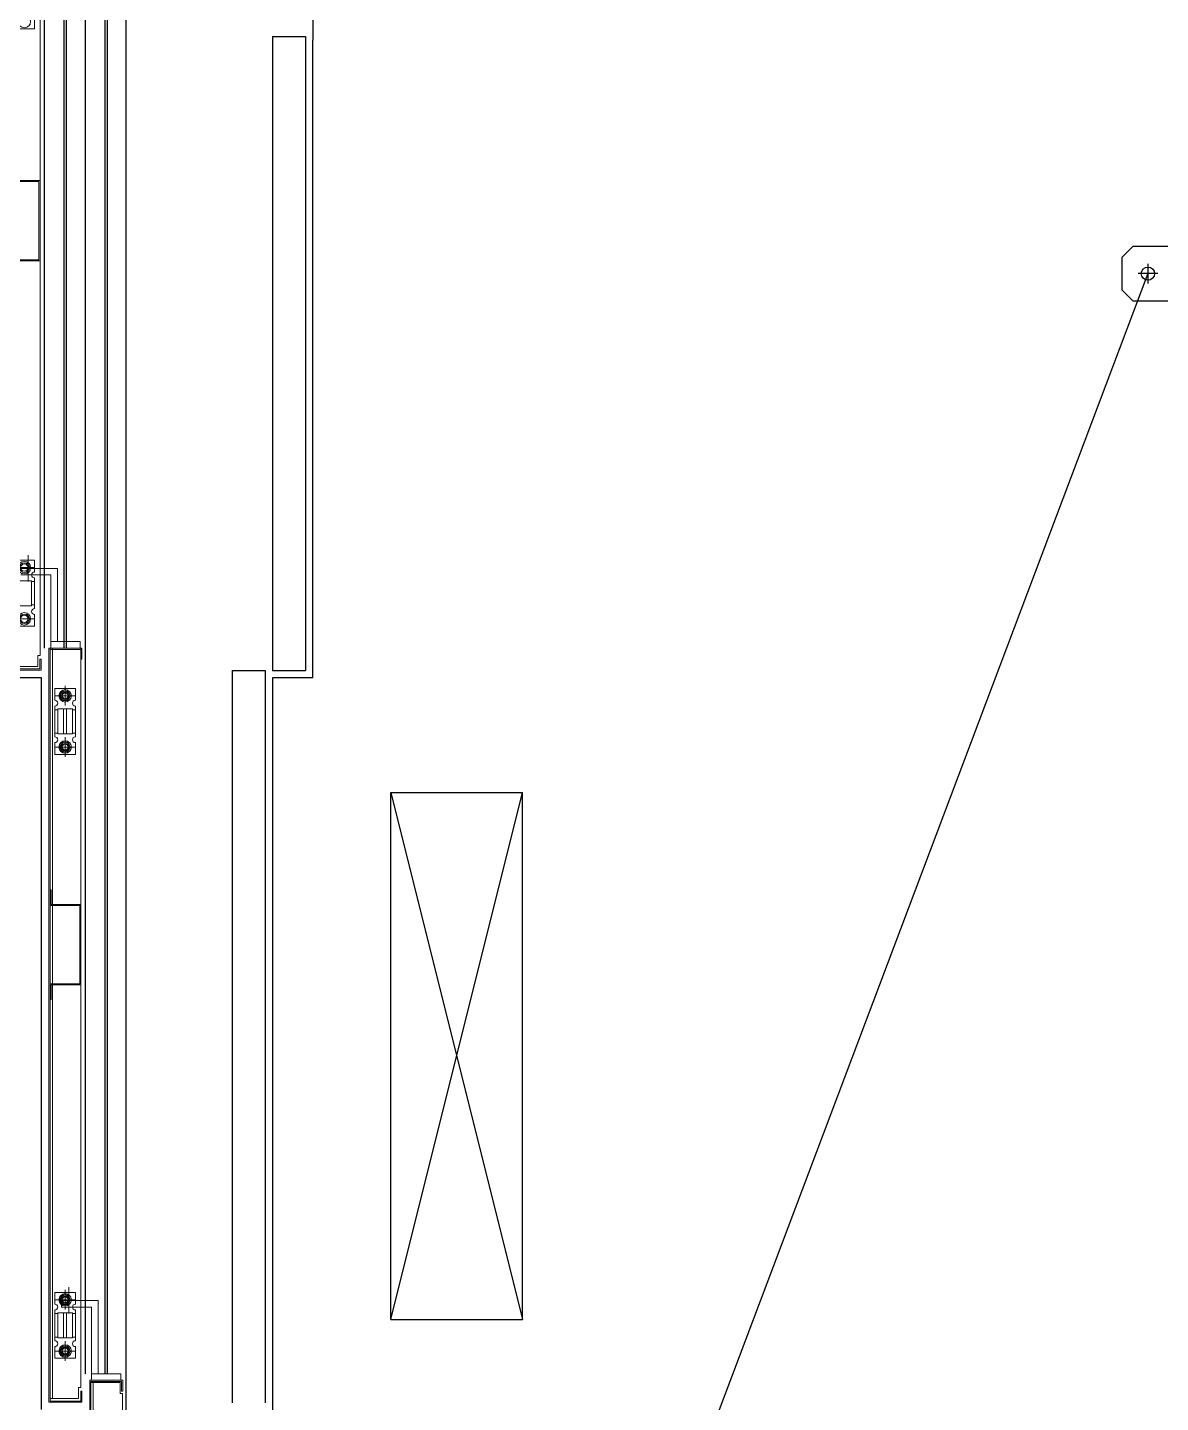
# Model space of a CAD drawing. Header units: millimetres. Extents: x 2370 to 266135, y -585395 to 33485.
# Drawn here: x 214630 to 216176, y 12173 to 14051 of the extents above; entities that cross this region are included whole.
import ezdxf
from ezdxf.lldxf.tags import DXFTag

# ---------------------------------------------------------------- set-up
doc = ezdxf.new("R2010")
doc.units = ezdxf.units.MM
for name, color, linetype in [('1', 1, 'CENTER2'), ('carlift', 7, 'Continuous'), ('COL', 2, 'Continuous'), ('DOOR', 4, 'Continuous'), ('FIN', 9, 'Continuous')]:
    doc.layers.add(name, color=color, linetype=linetype)
tags = doc.linetypes.add('CENTER', pattern=[2, 1.25, -0.25, 0.25, -0.25]).pattern_tags.tags
tags[10:11] = [DXFTag(74, 4), DXFTag(75, 0), DXFTag(340, '0'), DXFTag(46, 1.0), DXFTag(50, 0.0), DXFTag(44, 0.0), DXFTag(45, 0.0)]
tags[8:9] = [DXFTag(74, 4), DXFTag(75, 0), DXFTag(340, '0'), DXFTag(46, 1.0), DXFTag(50, 0.0), DXFTag(44, 0.0), DXFTag(45, 0.0)]
tags[6:7] = [DXFTag(74, 4), DXFTag(75, 0), DXFTag(340, '0'), DXFTag(46, 1.0), DXFTag(50, 0.0), DXFTag(44, 0.0), DXFTag(45, 0.0)]
tags[4:5] = [DXFTag(74, 4), DXFTag(75, 0), DXFTag(340, '0'), DXFTag(46, 1.0), DXFTag(50, 0.0), DXFTag(44, 0.0), DXFTag(45, 0.0)]
tags = doc.linetypes.add('CENTER2', pattern=[1.125, 0.75, -0.125, 0.125, -0.125]).pattern_tags.tags
tags[10:11] = [DXFTag(74, 4), DXFTag(75, 0), DXFTag(340, '0'), DXFTag(46, 1.0), DXFTag(50, 0.0), DXFTag(44, 0.0), DXFTag(45, 0.0)]
tags[8:9] = [DXFTag(74, 4), DXFTag(75, 0), DXFTag(340, '0'), DXFTag(46, 1.0), DXFTag(50, 0.0), DXFTag(44, 0.0), DXFTag(45, 0.0)]
tags[6:7] = [DXFTag(74, 4), DXFTag(75, 0), DXFTag(340, '0'), DXFTag(46, 1.0), DXFTag(50, 0.0), DXFTag(44, 0.0), DXFTag(45, 0.0)]
tags[4:5] = [DXFTag(74, 4), DXFTag(75, 0), DXFTag(340, '0'), DXFTag(46, 1.0), DXFTag(50, 0.0), DXFTag(44, 0.0), DXFTag(45, 0.0)]
tags = doc.linetypes.add('HIDDEN', pattern=[0.375, 0.25, -0.125]).pattern_tags.tags
tags[6:7] = [DXFTag(74, 4), DXFTag(75, 0), DXFTag(340, '0'), DXFTag(46, 1.0), DXFTag(50, 0.0), DXFTag(44, 0.0), DXFTag(45, 0.0)]
tags[4:5] = [DXFTag(74, 4), DXFTag(75, 0), DXFTag(340, '0'), DXFTag(46, 1.0), DXFTag(50, 0.0), DXFTag(44, 0.0), DXFTag(45, 0.0)]
tags = doc.linetypes.add('PHANTOM', pattern=[2.5, 1.25, -0.25, 0.25, -0.25, 0.25, -0.25]).pattern_tags.tags
tags[14:15] = [DXFTag(74, 4), DXFTag(75, 0), DXFTag(340, '0'), DXFTag(46, 1.0), DXFTag(50, 0.0), DXFTag(44, 0.0), DXFTag(45, 0.0)]
tags[12:13] = [DXFTag(74, 4), DXFTag(75, 0), DXFTag(340, '0'), DXFTag(46, 1.0), DXFTag(50, 0.0), DXFTag(44, 0.0), DXFTag(45, 0.0)]
tags[10:11] = [DXFTag(74, 4), DXFTag(75, 0), DXFTag(340, '0'), DXFTag(46, 1.0), DXFTag(50, 0.0), DXFTag(44, 0.0), DXFTag(45, 0.0)]
tags[8:9] = [DXFTag(74, 4), DXFTag(75, 0), DXFTag(340, '0'), DXFTag(46, 1.0), DXFTag(50, 0.0), DXFTag(44, 0.0), DXFTag(45, 0.0)]
tags[6:7] = [DXFTag(74, 4), DXFTag(75, 0), DXFTag(340, '0'), DXFTag(46, 1.0), DXFTag(50, 0.0), DXFTag(44, 0.0), DXFTag(45, 0.0)]
tags[4:5] = [DXFTag(74, 4), DXFTag(75, 0), DXFTag(340, '0'), DXFTag(46, 1.0), DXFTag(50, 0.0), DXFTag(44, 0.0), DXFTag(45, 0.0)]

# ---------------------------------------------------------------- blocks, each defined once
blk = doc.blocks.new('A$CB6419878')
at = {"layer": '1', "color": 1, "linetype": 'CENTER', "lineweight": 9}
for p, q in [((1021.4, 2452.2, 0), (1021.4, 2416.2, 0)), ((1077.1, 1452.5, 0), (1077.1, 1416.5, 0))]:
    blk.add_line(p, q, dxfattribs=at)
at = {"layer": '1', "color": 1, "lineweight": 9}
for p, q in [((1029.7, 2435.2, 0), (1002.7, 2435.2, 0)), ((1002.7, 2365.2, 0), (1029.7, 2365.2, 0)), ((1071.9, 2273.7, 0), (1071.9, 2246.7, 0)), ((1085.4, 2260.2, 0), (1058.4, 2260.2, 0)), ((1071.9, 2203.7, 0), (1071.9, 2176.7, 0)), ((1058.4, 2190.2, 0), (1085.4, 2190.2, 0)), ((1071.9, 1449, 0), (1071.9, 1422, 0)), ((1085.4, 1435.5, 0), (1058.4, 1435.5, 0)), ((1071.9, 1379, 0), (1071.9, 1352, 0)), ((1058.4, 1365.5, 0), (1085.4, 1365.5, 0))]:
    blk.add_line(p, q, dxfattribs=at)
at = {"layer": 'DOOR', "lineweight": 9}
for p, q in [((1037.7, 3315.8, 0), (1037.7, 2315.2, 0)), ((995.7, 2962.4, 0), (1036.1, 2962.4, 0)), ((997.3, 2964, 0), (1037.7, 2964, 0)), ((1036.1, 2962.4, 0), (1036.1, 2855.6, 0)), ((1037.7, 2964, 0), (1037.7, 2854, 0)), ((1036.1, 2855.6, 0), (995.7, 2855.6, 0)), ((1037.7, 2854, 0), (997.3, 2854, 0)), ((1020, 2441.7, 0), (1023.7, 2435.2, 0)), ((1061.4, 2434.2, 0), (1011.4, 2434.2, 0)), ((1011.4, 2425.2, 0), (1052.4, 2425.2, 0)), ((1023.7, 2435.2, 0), (1020, 2428.7, 0)), ((1052.4, 2334.2, 0), (1052.4, 2425.2, 0)), ((1061.4, 2434.2, 0), (1061.4, 2334.2, 0)), ((1023.7, 2365.2, 0), (1020, 2371.7, 0)), ((1020, 2358.7, 0), (1023.7, 2365.2, 0)), ((1092.4, 2334.2, 0), (1052.4, 2334.2, 0)), ((1052.4, 2334.2, 0), (1052.4, 2325.2, 0)), ((1061.4, 2334.2, 0), (1052.4, 2334.2, 0)), ((1092.4, 2325.2, 0), (1092.4, 2334.2, 0)), ((1037.7, 2315.2, 0), (1034.7, 2315.2, 0)), ((1034.7, 2315.2, 0), (1034.7, 2300.2, 0)), ((1037.5, 2310.2, 0), (1039.1, 2310.2, 0)), ((1037.5, 2296.8, 0), (1037.5, 2310.2, 0)), ((1039.1, 2295.2, 0), (1039.1, 2310.2, 0)), ((1049.8, 2325.2, 0), (1094.8, 2325.2, 0)), ((1049.8, 2325.2, 0), (1049.8, 1295.5, 0)), ((1049.9, 2325.2, 0), (1094.9, 2325.2, 0)), ((1051.4, 2325.2, 0), (1093.4, 2325.2, 0)), ((1051.4, 1300.5, 0), (1051.4, 2325.2, 0)), ((1051.4, 2323.6, 0), (1093.2, 2323.6, 0)), ((1051.4, 2323.6, 0), (1051.4, 1297.1, 0)), ((1052.4, 2325.2, 0), (1092.4, 2325.2, 0)), ((1093.2, 2323.6, 0), (1093.2, 2310.2, 0)), ((1093.2, 2310.2, 0), (1094.8, 2310.2, 0)), ((1093.4, 2325.2, 0), (1093.4, 1315.5, 0)), ((1094.8, 2325.2, 0), (1094.8, 2310.2, 0)), ((994.1, 2295.2, 0), (1039.1, 2295.2, 0)), ((1034.7, 2300.2, 0), (995.7, 2300.2, 0)), ((995.7, 2296.8, 0), (1037.5, 2296.8, 0)), ((1064.4, 2260.2, 0), (1068.2, 2266.7, 0)), ((1068.2, 2253.7, 0), (1064.4, 2260.2, 0)), ((1068.2, 2266.7, 0), (1075.7, 2266.7, 0)), ((1075.7, 2253.7, 0), (1068.2, 2253.7, 0)), ((1075.7, 2266.7, 0), (1079.4, 2260.2, 0)), ((1079.4, 2260.2, 0), (1075.7, 2253.7, 0)), ((1068.2, 2196.7, 0), (1064.4, 2190.2, 0)), ((1064.4, 2190.2, 0), (1068.2, 2183.7, 0)), ((1075.7, 2196.7, 0), (1068.2, 2196.7, 0)), ((1068.2, 2183.7, 0), (1075.7, 2183.7, 0)), ((1079.4, 2190.2, 0), (1075.7, 2196.7, 0)), ((1075.7, 2183.7, 0), (1079.4, 2190.2, 0)), ((1051.4, 1995.3, 0), (1053, 1995.3, 0)), ((1051.4, 1995.3, 0), (1051.4, 1973.7, 0)), ((1053, 1995.3, 0), (1053, 1975.3, 0)), ((1051.4, 1973.7, 0), (1091.8, 1973.7, 0)), ((1053, 1975.3, 0), (1093.4, 1975.3, 0)), ((1091.8, 1973.7, 0), (1091.8, 1866.9, 0)), ((1093.4, 1975.3, 0), (1093.4, 1865.3, 0)), ((1091.8, 1866.9, 0), (1051.4, 1866.9, 0)), ((1051.4, 1866.9, 0), (1051.4, 1845.3, 0)), ((1093.4, 1865.3, 0), (1053, 1865.3, 0)), ((1053, 1865.3, 0), (1053, 1845.3, 0)), ((1051.4, 1845.3, 0), (1053, 1845.3, 0)), ((1064.4, 1435.5, 0), (1068.2, 1442, 0)), ((1068.2, 1429, 0), (1064.4, 1435.5, 0)), ((1067.1, 1434.5, 0), (1067.1, 1425.5, 0)), ((1117.1, 1434.5, 0), (1067.1, 1434.5, 0)), ((1068.2, 1442, 0), (1075.7, 1442, 0)), ((1075.7, 1429, 0), (1068.2, 1429, 0)), ((1075.7, 1442, 0), (1079.4, 1435.5, 0)), ((1079.4, 1435.5, 0), (1075.7, 1429, 0)), ((1117.1, 1434.5, 0), (1117.1, 1334.5, 0)), ((1067.1, 1425.5, 0), (1108.1, 1425.5, 0)), ((1108.1, 1334.5, 0), (1108.1, 1425.5, 0)), ((1068.2, 1372, 0), (1064.4, 1365.5, 0)), ((1075.7, 1372, 0), (1068.2, 1372, 0)), ((1079.4, 1365.5, 0), (1075.7, 1372, 0)), ((1064.4, 1365.5, 0), (1068.2, 1359, 0)), ((1068.2, 1359, 0), (1075.7, 1359, 0)), ((1075.7, 1359, 0), (1079.4, 1365.5, 0)), ((1108.1, 1334.5, 0), (1108.1, 1325.5, 0)), ((1117.1, 1334.5, 0), (1108.1, 1334.5, 0)), ((1148.1, 1334.5, 0), (1108.1, 1334.5, 0)), ((1148.1, 1325.5, 0), (1148.1, 1334.5, 0)), ((1093.4, 1315.5, 0), (1090.4, 1315.5, 0)), ((1090.4, 1315.5, 0), (1090.4, 1300.5, 0)), ((1105.6, 1325.5, 0), (1150.6, 1325.5, 0)), ((1105.6, 1325.5, 0), (1105.6, 331.6, 0)), ((1107.2, 1323.9, 0), (1149, 1323.9, 0)), ((1107.2, 333.2, 0), (1107.2, 1323.9, 0)), ((1107.2, 1322.6, 0), (1147.2, 1322.6, 0)), ((1107.2, 333.7, 0), (1107.2, 1322.6, 0)), ((1108.1, 1325.5, 0), (1148.1, 1325.5, 0)), ((1147.2, 1322.6, 0), (1147.2, 1307.6, 0)), ((1149, 1323.9, 0), (1149, 1310.5, 0)), ((1150.6, 1325.5, 0), (1150.6, 1310.5, 0)), ((1090.4, 1300.5, 0), (1051.4, 1300.5, 0)), ((1051.4, 1297.1, 0), (1093.2, 1297.1, 0)), ((1093.2, 1310.5, 0), (1094.8, 1310.5, 0)), ((1093.2, 1297.1, 0), (1093.2, 1310.5, 0)), ((1094.8, 1295.5, 0), (1094.8, 1310.5, 0)), ((1147.2, 1307.6, 0), (1150.2, 1307.6, 0)), ((1149, 1310.5, 0), (1150.6, 1310.5, 0)), ((1150.2, 1307.6, 0), (1150.2, 348.7, 0)), ((1049.8, 1295.5, 0), (1094.8, 1295.5, 0))]:
    blk.add_line(p, q, dxfattribs=at)
at = {"layer": 'DOOR', "lineweight": 9, "ltscale": 8}
for p, q in [((1030.2, 3170.8, 0), (1030.2, 3186.8, 0)), ((1002.2, 3170.8, 0), (1030.2, 3170.8, 0)), ((1030.2, 2445.2, 0), (1002.2, 2445.2, 0)), ((1030.2, 2429.2, 0), (1030.2, 2445.2, 0)), ((1026.2, 2417.2, 0), (1006.2, 2417.2, 0)), ((1026.2, 2383.2, 0), (1026.2, 2417.2, 0)), ((1030.2, 2416.2, 0), (1026.2, 2416.2, 0)), ((1030.2, 2379.2, 0), (1030.2, 2421.2, 0)), ((1026.2, 2383.2, 0), (1006.2, 2383.2, 0)), ((1030.2, 2384.2, 0), (1026.2, 2384.2, 0)), ((1030.2, 2355.2, 0), (1030.2, 2371.2, 0)), ((1002.2, 2355.2, 0), (1030.2, 2355.2, 0)), ((1085.9, 2270.2, 0), (1057.9, 2270.2, 0)), ((1057.9, 2270.2, 0), (1057.9, 2254.2, 0)), ((1085.9, 2254.2, 0), (1085.9, 2270.2, 0)), ((1057.9, 2246.2, 0), (1057.9, 2204.2, 0)), ((1061.9, 2241.2, 0), (1057.9, 2241.2, 0)), ((1081.9, 2242.2, 0), (1061.9, 2242.2, 0)), ((1061.9, 2242.2, 0), (1061.9, 2208.2, 0)), ((1069.9, 2242.2, 0), (1069.9, 2208.2, 0)), ((1073.9, 2242.2, 0), (1073.9, 2208.2, 0)), ((1081.9, 2208.2, 0), (1081.9, 2242.2, 0)), ((1085.9, 2241.2, 0), (1081.9, 2241.2, 0)), ((1085.9, 2204.2, 0), (1085.9, 2246.2, 0)), ((1061.9, 2209.2, 0), (1057.9, 2209.2, 0)), ((1081.9, 2208.2, 0), (1061.9, 2208.2, 0)), ((1085.9, 2209.2, 0), (1081.9, 2209.2, 0)), ((1057.9, 2196.2, 0), (1057.9, 2180.2, 0)), ((1057.9, 2180.2, 0), (1085.9, 2180.2, 0)), ((1085.9, 2180.2, 0), (1085.9, 2196.2, 0)), ((1057.9, 1445.5, 0), (1057.9, 1429.5, 0)), ((1085.9, 1445.5, 0), (1057.9, 1445.5, 0)), ((1085.9, 1429.5, 0), (1085.9, 1445.5, 0)), ((1057.9, 1421.5, 0), (1057.9, 1379.5, 0)), ((1061.9, 1416.5, 0), (1057.9, 1416.5, 0)), ((1081.9, 1417.5, 0), (1061.9, 1417.5, 0)), ((1061.9, 1417.5, 0), (1061.9, 1383.5, 0)), ((1069.9, 1417.5, 0), (1069.9, 1383.5, 0)), ((1073.9, 1417.5, 0), (1073.9, 1383.5, 0)), ((1081.9, 1383.5, 0), (1081.9, 1417.5, 0)), ((1085.9, 1416.5, 0), (1081.9, 1416.5, 0)), ((1085.9, 1379.5, 0), (1085.9, 1421.5, 0)), ((1061.9, 1384.5, 0), (1057.9, 1384.5, 0)), ((1057.9, 1371.5, 0), (1057.9, 1355.5, 0)), ((1081.9, 1383.5, 0), (1061.9, 1383.5, 0)), ((1085.9, 1384.5, 0), (1081.9, 1384.5, 0)), ((1085.9, 1355.5, 0), (1085.9, 1371.5, 0)), ((1057.9, 1355.5, 0), (1085.9, 1355.5, 0))]:
    blk.add_line(p, q, dxfattribs=at)
at = {"layer": 'DOOR', "linetype": 'HIDDEN', "lineweight": 9}
for p, q in [((1054.6, 1300.5, 0), (1054.6, 2325.2, 0)), ((1110.4, 333.7, 0), (1110.4, 1322.6, 0))]:
    blk.add_line(p, q, dxfattribs=at)
at = {"layer": 'DOOR', "lineweight": 9}
for centre, radius in [((1016.2, 3180.8, 0), 8.5), ((1016.2, 2435.2, 0), 8.5), ((1016.2, 2435.2, 0), 6.5), ((1016.2, 2435.2, 0), 5), ((1016.2, 2365.2, 0), 8.5), ((1016.2, 2365.2, 0), 6.5), ((1016.2, 2365.2, 0), 5), ((1071.9, 2260.2, 0), 8.5), ((1071.9, 2260.2, 0), 6.5), ((1071.9, 2260.2, 0), 5), ((1071.9, 2190.2, 0), 8.5), ((1071.9, 2190.2, 0), 6.5), ((1071.9, 2190.2, 0), 5), ((1071.9, 1435.5, 0), 8.5), ((1071.9, 1435.5, 0), 6.5), ((1071.9, 1435.5, 0), 5), ((1071.9, 1365.5, 0), 8.5), ((1071.9, 1365.5, 0), 6.5), ((1071.9, 1365.5, 0), 5)]:
    blk.add_circle(centre, radius, dxfattribs=at)
at = {"layer": 'DOOR', "lineweight": 9, "ltscale": 8}
for centre in [(1071.9, 2260.2, 0), (1071.9, 2190.2, 0), (1071.9, 1435.5, 0), (1071.9, 1365.5, 0)]:
    blk.add_circle(centre, 4, dxfattribs=at)
for centre, start_param, end_param in [((1030.2, 2425.2, 0), -1.569339, 1.570796), ((1085.9, 2250.2, 0), -1.569339, 1.570796), ((1057.9, 2200.2, 0), 1.572252, 4.712387), ((1085.9, 1425.5, 0), -1.569339, 1.570796), ((1057.9, 1375.5, 0), 1.572252, 4.712387)]:
    blk.add_ellipse(centre, major_axis=(-4, 0), ratio=0.999273, start_param=start_param, end_param=end_param, dxfattribs=at)
at = {"layer": 'DOOR', "lineweight": 9, "ltscale": 8, "extrusion": (0, 0, -1)}
for centre, start_param, end_param in [((1030.2, 2375.2, 0), 1.572252, 4.712387), ((1057.9, 2250.2, 0), -1.569339, 1.570796), ((1085.9, 2200.2, 0), 1.572252, 4.712387), ((1057.9, 1425.5, 0), -1.569339, 1.570796), ((1085.9, 1375.5, 0), 1.572252, 4.712387)]:
    blk.add_ellipse(centre, major_axis=(4, 0), ratio=0.999273, start_param=start_param, end_param=end_param, dxfattribs=at)
at = {"layer": 'FIN', "color": 6, "linetype": 'PHANTOM'}
for p, q in [((1043.8, 2325.2, 0), (1043.8, 4494.8, 0)), ((1070.8, 2325.2, 0), (1070.8, 4494.8, 0)), ((1073.8, 2325.2, 0), (1073.8, 4494.8, 0)), ((1099.6, 1334.5, 0), (1099.6, 4494.8, 0)), ((1126.6, 1334.5, 0), (1126.6, 4494.8, 0)), ((1129.6, 1334.5, 0), (1129.6, 4494.8, 0))]:
    blk.add_line(p, q, dxfattribs=at)
at = {"layer": 'FIN', "color": 6}
for p, q in [((1154.8, 4494.7, 0), (1154.8, 286.2, 0)), ((1154.8, 4494.7, 0), (1154.8, 286.2, 0)), ((984.1, 2285.2, 0), (1039.1, 2285.2, 0)), ((1039.1, 2285.2, 0), (1039.1, 1285.5, 0))]:
    blk.add_line(p, q, dxfattribs=at)
blk = doc.blocks.new('A$C58AE2A59')
at = {"color": 0, "ltscale": 0.5}
blk.add_line((195, 6022.9, 0), (195, 4668.9, 0), dxfattribs=at)
at = {"color": 0}
for p, q in [((1300, 4372.7, 0), (1315, 4387.7, 0)), ((1300, 4327.7, 0), (1315, 4312.7, 0))]:
    blk.add_line(p, q, dxfattribs=at)
at = {"color": 1, "linetype": 'CENTER'}
for p, q in [((1335, 4363.7, 0), (1335, 4336.7, 0)), ((1348.5, 4350.2, 0), (1321.5, 4350.2, 0))]:
    blk.add_line(p, q, dxfattribs=at)
at = {"ltscale": 0.5}
blk.add_line((1335, 4350.2, 0), (304.7, 1619.8, 0), dxfattribs=at)
at = {"ltscale": 0.9}
blk.add_line((195, 3798.2, 0), (140, 3798.2, 0), dxfattribs=at)
at = {"color": 7, "ltscale": 0.5}
blk.add_line((140, 3798.2, 0), (140, 2798.5, 0), dxfattribs=at)
at = {"color": 4, "ltscale": 0.5}
for p, q in [((301.6, 3641.9, 0), (481.6, 2921.9, 0)), ((301.6, 2921.9, 0), (301.6, 3641.9, 0)), ((301.6, 2921.9, 0), (481.6, 3641.9, 0)), ((301.6, 3641.9, 0), (481.6, 3641.9, 0)), ((481.6, 2921.9, 0), (481.6, 3641.9, 0)), ((301.6, 2921.9, 0), (481.6, 2921.9, 0))]:
    blk.add_line(p, q, dxfattribs=at)
at = {"color": 0, "elevation": 0}
for points in [[(1315, 4387.7), (1375, 4387.7), (1375, 4312.7), (1315, 4312.7)], [(1300, 4327.7), (1300, 4372.7)]]:
    blk.add_lwpolyline(points, dxfattribs=at)
at = {"color": 0}
blk.add_circle((1335, 4350.2, 0), 9, dxfattribs=at)
at = {"layer": 'carlift', "color": 7, "ltscale": 8}
blk.add_line((195, 3798.2, 0), (195, 4668.9, 0), dxfattribs=at)
at = {"layer": 'COL', "color": 7, "ltscale": 8}
for p, q in [((140, 4673.9, 0), (185, 4673.9, 0)), ((140, 4673.9, 0), (140, 3808.2, 0)), ((185, 4673.9, 0), (185, 3808.2, 0)), ((85, 3808.2, 0), (130, 3808.2, 0)), ((85, 3808.2, 0), (85, 2808.5, 0)), ((130, 3808.2, 0), (130, 2808.5, 0)), ((140, 3808.2, 0), (185, 3808.2, 0))]:
    blk.add_line(p, q, dxfattribs=at)

msp = doc.modelspace()

# ---------------------------------------------------------------- block references
at = {"ltscale": 600}
for name, p in [('A$C58AE2A59', (214824, 9364.7)), ('A$CB6419878', (213609.2, 10878.3))]:
    msp.add_blockref(name, p, dxfattribs=at)

doc.saveas('drawing.dxf')
